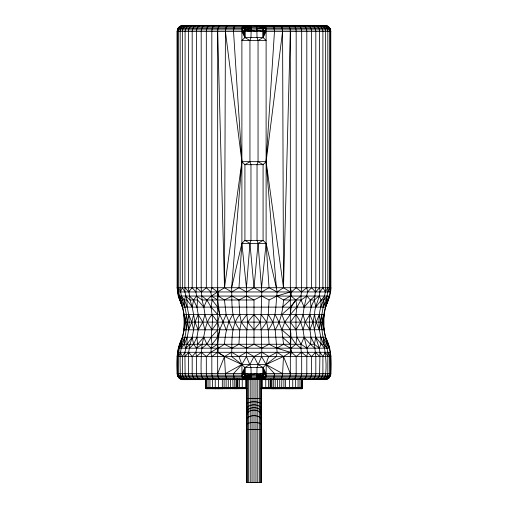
<?xml version="1.0" encoding="UTF-8"?>
<svg xmlns="http://www.w3.org/2000/svg" width="508" height="508" viewBox="0 0 508 508"><rect width="100%" height="100%" fill="white"/><g stroke="black" fill="none" stroke-linecap="round" stroke-linejoin="round"><path stroke-width="0.76" d="M183.553 25.4C180.181 25.241 177.07 28.035 177.108 31.458L177.108 287.738L178.27 296.037L218.218 296.062L224.466 299.987L231.966 296.062L238.919 299.987L239.763 314.503C230.219 326.466 232.264 342.259 231.623 356.514L241.891 364.515L244.919 367.544L244.996 376.352L245.84 379.654M265.157 25.4L265.83 27.172L266.109 31.458L263.081 37.509L244.919 37.509L241.891 40.538L266.109 40.538L263.081 37.509L263.004 28.702L262.344 25.521L244.843 25.4L245.408 26.067L251.136 26.556L327.863 26.213L330.079 28.429L330.689 29.889L330.892 287.738C331.159 297.269 324.809 305.213 323.939 314.554C322.72 322.866 323.85 331.26 326.047 339.312M314.446 379.654C317.538 379.597 319.653 376.504 319.615 373.596L319.951 352.292L319.202 348.183L321.043 344.265L320.802 337.185L319.329 329.743L323.12 307.124L326.987 296.037L327.825 291.929L327.831 31.458C327.857 28.308 325.215 25.394 322.015 25.4M180.302 26.213L178.086 28.429L177.279 31.458L177.4 291.929L217.665 291.96L224.504 287.738L225.419 31.458L226.079 27.172L227.673 25.4M256.724 25.4L257.035 37.509L258.051 40.538L258.051 161.652L257.035 164.681L257.035 240.373L258.051 243.402L261.81 291.954L261.156 314.503L260.363 322.123L261.156 329.819L261.81 352.292L261.556 356.514L257.035 367.544L256.724 379.654M181.756 379.451C179.076 378.86 177.127 376.32 177.108 373.596C176.498 361.213 176.371 348.444 182.461 337.242L325.526 337.185C331.629 348.405 331.514 361.188 330.892 373.596L330.689 375.164L329.12 377.882L265.83 377.882L245.281 378.498L244.843 379.654L251.276 379.654L250.965 367.544L246.444 356.514L246.418 344.265L246.844 329.819L247.637 322.123L246.844 314.503L246.444 287.738L249.949 243.402L250.965 240.373L250.965 164.681L249.949 161.652L249.949 40.538L250.965 37.509L251.276 25.4M256.851 379.489L262.382 379.482L263.036 375.926L263.081 367.544L266.109 364.515L276.377 356.514L277.114 352.292L275.177 329.819L272.872 322.123L268.237 314.503L269.081 299.987L276.854 296.062L290.335 291.954L330.613 291.929L330.721 31.458L329.914 28.429L327.698 26.213M205.34 379.654C202.451 379.419 201.187 376.136 201.187 373.596C200.819 363.785 201.276 354.012 202.057 344.265C204.876 334.169 204.832 322.955 212.014 314.554L211.074 307.124L212.128 299.987L210.833 291.929L211.83 287.738L211.83 31.458C211.906 29.191 212.49 25.876 215.151 25.4M224.111 379.12L224.111 387.826L228.263 387.826L228.67 388.709M220.529 25.4C218.034 26.054 217.799 29.312 217.665 31.458L224.504 287.738L231.712 291.954L238.963 287.738L241.891 243.402L241.891 31.458L242.17 27.172L242.843 25.4M287.471 379.654C289.966 379 290.201 375.742 290.335 373.596L283.496 356.514L277.114 352.292L269.037 356.514C264.382 363.55 267.348 371.85 265.405 379.451L265.157 379.654M182.963 379.451C180.397 378.727 178.575 376.25 178.562 373.596L178.67 352.298L180.023 344.265L182.562 337.242L184.137 329.819L186.392 314.554L184.88 307.124L181.286 296.037L180.169 287.738L180.169 31.458C180.143 28.308 182.785 25.394 185.985 25.4M321.608 314.554L322.409 322.123L327.076 344.265L326.981 348.183L327.819 352.292L329.438 356.514L329.438 373.596C329.463 376.796 326.72 379.666 323.501 379.654M177.483 375.164L177.4 352.298L217.665 352.298L224.504 356.514L241.891 364.515L266.109 364.515L283.496 356.514L290.335 352.292L276.854 348.183L269.081 344.265L268.243 329.819C276.993 319.1 275.507 304.832 277.114 291.954L283.496 287.738L290.335 31.458C290.201 29.312 289.966 26.054 287.471 25.4M320.802 337.185L323.596 344.265L326.981 348.183C321.958 337.572 320.294 325.857 323.85 314.554L323.317 322.123L323.856 329.743C321.939 318.23 326.415 307.27 326.987 296.037C318.656 304.851 318.427 318.306 319.329 329.743C316.192 322.656 312.858 314.865 315.754 307.124C317.367 300.774 320.935 294.475 319.615 287.738L319.615 31.458C319.653 28.55 317.538 25.457 314.446 25.4M185.985 379.654C182.785 379.66 180.143 376.745 180.169 373.596C180.448 363.817 179 353.689 182.391 344.265C186.919 334.88 186.919 324.441 184.156 314.554L184.137 329.819C186.398 315.354 180.835 301.536 177.533 287.738L177.533 31.458C177.552 28.785 179.419 26.314 181.997 25.603M177.4 291.929L177.533 287.738M190.532 379.654C187.389 379.628 185.064 376.599 185.102 373.596L184.887 352.298L186.957 344.265L187.185 337.242L188.659 329.819L189.166 322.123L188.678 314.554L187.217 307.124L186.957 299.987L184.887 291.929L185.102 31.458C185.064 28.454 187.389 25.425 190.532 25.4M297.923 379.654C300.717 379.317 301.644 375.996 301.682 373.596L301.682 356.514L300.952 348.183L301.092 344.265L304.152 337.185L303.047 329.743L300.653 322.123L295.986 314.554L296.926 307.124L295.872 299.987L291.033 296.037L290.335 291.954L283.496 287.738L266.109 161.652L274.472 31.458L274.002 27.172L272.859 25.4M320.783 307.124L321.043 299.987L319.208 296.037C310.299 301.365 309.69 312.807 309.372 322.123C309.099 329.603 312.109 336.823 310.401 344.265L306.934 348.183L307.543 352.292L306.813 356.514L306.813 373.596C306.813 376.136 305.549 379.419 302.66 379.654M181.94 339.35L184.042 329.819L323.945 329.743L323.939 314.554L184.061 314.554L181.788 304.267M184.36 322.123L184.042 329.819L184.639 322.123L184.061 314.554L184.36 322.123L323.64 322.123M239.763 314.503L241.332 322.123L239.757 329.819L238.919 344.265L231.966 348.183L224.466 344.265L218.218 348.183L178.276 348.19L180.023 344.265M236.163 388.741L237.026 388.068L237.039 379.12M283.496 356.514L282.505 375.164L281.457 378.841L280.327 379.654M245.218 388.741L245.675 387.826L245.675 379.12M320.002 25.4C323.177 25.406 325.679 28.372 325.641 31.458L325.641 287.738C325.634 294.322 322.764 300.488 323.12 307.124L329.311 296.037L330.892 287.738L177.108 287.738M239.757 329.819C230.238 317.805 232.251 302.019 231.623 287.738L241.891 161.652L233.528 31.458L233.998 27.172L235.141 25.4M177.279 356.514L177.578 353.003M232.829 314.503C227.089 323.545 225.304 333.807 224.466 344.265M178.695 296.691L182.594 307.124L178.27 296.037L182.493 307.124L325.507 307.124L329.743 296.037L290.335 296.062L283.534 299.987C282.708 310.471 280.886 320.732 275.177 329.819M273.31 379.12L273.336 388.068L273.787 388.709L275.425 388.741L285.382 388.614L285.674 379.12M200.99 379.654C198.012 379.501 196.437 376.269 196.456 373.596L196.456 356.514L195.859 352.298L197.599 344.265L196.933 337.242L198.196 329.819L198.628 322.123L198.209 314.554L196.958 307.124L197.599 299.987L195.859 291.929L196.456 287.738L196.456 31.458C196.437 28.791 198.012 25.552 200.99 25.4M186.373 329.819L187.096 322.123L188.678 314.554L191.795 322.123L193.58 329.819L192.214 337.242L190.024 344.265L188.639 352.298L188.385 373.596C188.347 376.504 190.462 379.597 193.554 379.654M227.673 379.654L226.543 378.841L225.495 375.164L224.504 356.514L217.805 352.292L218.218 348.183L217.665 344.265L219.691 329.819L226.117 314.503L224.466 299.987M261.556 287.738L266.109 243.402L266.109 31.458M290.335 287.738L291.459 291.929L290.335 299.987L282.512 307.086M290.335 356.514L291.452 352.292L290.335 348.183L283.534 344.265L281.889 329.819L284.753 322.123L290.335 314.484L291.141 307.124L295.872 299.987L300.958 296.037L301.498 291.929L301.682 31.458C301.644 29.058 300.717 25.737 297.923 25.4M292.849 379.654C295.51 379.178 296.094 375.863 296.17 373.596L296.17 356.514L291.452 352.292C289.585 344.773 291.89 337.293 290.335 329.743L284.753 322.123L281.883 314.503L290.335 307.048L295.872 299.987M324.561 296.037L315.754 307.124L314.42 299.987L315.817 287.738L315.817 31.458C315.849 28.664 313.988 25.495 310.947 25.4M228.702 388.068L230.613 387.826L230.956 388.068L230.696 388.741M280.327 25.4L281.921 27.172L282.581 31.458L266.109 161.652L276.377 287.738L277.114 291.954L269.037 287.738L261.81 291.954L254 287.738L249.949 243.402L244.919 240.373L244.919 164.681L241.891 161.652L225.419 31.458M301.333 379.12L301.333 387.826L300.888 388.614L285.083 388.741M237.344 379.12L237.344 387.826L236.436 388.741M302.444 379.12L302.412 388.068L301.771 388.709L300.679 388.709M330.517 375.164L330.606 352.292L217.665 352.298L211.83 356.514L211.83 373.596C211.906 375.863 212.49 379.178 215.151 379.654M224.504 287.738L241.891 161.652L266.109 161.652L263.081 164.681L263.081 240.373L266.109 243.402L276.377 287.738M226.111 329.819L223.247 322.123L219.691 314.503L217.665 299.987L218.218 296.062L217.665 287.738M291.027 348.183L295.872 344.265L296.939 337.185L295.993 329.743L300.653 322.123L303.041 314.554L304.14 307.124L307.55 291.929L306.813 287.738L306.813 31.458C306.813 28.918 305.549 25.635 302.66 25.4M329.438 356.514L330.168 352.292L329.305 348.183L327.978 344.265L327.076 344.265L323.139 337.185C324.364 349.307 327.146 361.226 325.641 373.596C325.679 376.682 323.177 379.647 320.002 379.654M193.58 329.819L194.958 322.123L198.209 314.554L202.768 322.123L204.946 329.819M314.401 314.554L313.042 322.123L309.797 329.743L305.232 322.123L303.041 314.554M261.309 414.369C263.068 405.428 244.932 405.428 246.691 414.369M261.309 416.833C263.068 407.892 244.932 407.892 246.691 416.833M310.947 379.654C313.988 379.559 315.849 376.39 315.817 373.596L315.817 356.514L314.42 344.265L315.773 337.185L313.042 322.123L309.791 314.554L305.232 322.123L303.047 329.743M230.581 388.283L230.378 388.741M212.128 344.265L217.665 337.242L219.691 329.819L217.665 322.123L212.014 314.554C213.614 324.51 209.804 334.455 212.128 344.265C211.258 348.304 210.179 352.514 211.83 356.514M268.237 314.503L266.668 322.123L268.243 329.819M177.781 351.612L178.505 348.19M232.804 379.12L233.039 388.068L232.575 388.741M231.623 287.738L241.891 243.402L244.919 240.373L263.081 240.373L258.051 243.402L254 287.738L246.475 291.954L238.963 287.738M182.391 344.265L179.527 348.19L182.562 337.242L178.702 347.535M314.408 329.743L316.205 322.123L319.322 314.554L320.904 322.123L321.615 329.743M329.12 27.172L265.83 27.172L262.719 26.562L263.157 25.4L262.522 25.87L245.618 25.571L244.964 29.127L244.919 37.509L249.949 40.538M193.554 25.4C190.462 25.457 188.347 28.55 188.385 31.458L188.385 287.738L190.024 299.987L192.246 307.124L193.599 314.554L191.795 322.123L188.659 329.819L187.096 322.123L186.392 314.554M325.507 307.124L326.212 304.267M330.371 289.135L330.721 287.738M261.309 409.727L261.569 408.75C259.315 403.485 248.685 403.485 246.431 408.75L246.691 409.727M261.309 420.573L261.569 419.589C259.315 414.331 248.685 414.331 246.431 419.589L246.691 420.573M181.997 379.451C179.419 378.739 177.552 376.269 177.533 373.596L177.533 356.514L178.67 352.298M258.051 40.538L263.081 37.509L265.982 28.429L330.079 28.429M242.843 379.654L242.018 376.625L244.919 367.544L249.949 364.515L254 356.514L261.81 352.292L269.037 356.514M205.34 25.4C202.451 25.635 201.187 28.918 201.187 31.458L201.187 287.738L202.057 299.987L203.86 307.124L204.959 314.554L202.768 322.123L198.196 329.819L194.958 322.123L193.599 314.554M234.69 379.12L234.817 388.068L234.182 388.741M301.333 387.826L299.174 388.068C295.961 388.201 291.941 387.083 289.249 388.741M329.311 296.037L325.412 307.124L328.314 299.987M293.599 388.068L292.881 388.741M178.74 347.535L182.461 337.242M235.407 388.741L236.176 388.068L236.131 379.12M296.71 388.068L295.935 388.741M232.747 388.283L232.353 388.741M327.825 291.929L329.438 287.738L329.438 31.458C329.425 28.804 327.603 26.327 325.037 25.603M299.174 388.068L298.355 388.741M187.185 337.242L184.404 344.265L181.292 348.19M220.529 379.654C218.034 379 217.799 375.742 217.665 373.596L224.504 356.514L231.712 352.292L238.963 356.514L241.891 364.515L242.018 376.625L245.116 377.533L251.123 378.206M300.965 388.068L300.114 388.741M329.743 296.037L327.978 299.987L327.076 299.987M178.562 356.514L180.454 352.298L182.359 356.514L182.359 373.596C182.321 376.682 184.823 379.647 187.998 379.654M187.998 25.4C184.823 25.406 182.321 28.372 182.359 31.458L182.359 287.738L180.454 291.929L178.562 287.738L178.562 31.458C178.537 28.258 181.28 25.387 184.499 25.4M196.933 337.242L193.58 344.265L189.382 348.19M302.05 388.068L302.165 379.12M241.891 373.596L244.919 367.544L263.081 367.544L266.109 373.596M261.309 404.324L261.309 403.314C256.883 401.257 251.117 401.257 246.691 403.314L246.691 404.324M261.309 424.923L261.309 423.907C256.883 421.856 251.117 421.856 246.691 423.907L246.691 424.923M234.601 388.283L234.042 388.741M180.924 344.265L184.842 337.242L184.404 344.265L185.674 348.19L190.024 344.265M289.331 388.283L288.925 388.709M235.141 379.654L233.998 377.882L233.528 373.596L241.891 364.515L246.444 356.514M311.042 307.124L310.401 299.987L306.94 296.037L301.092 299.987L296.926 307.124L290.335 314.484M317.468 379.654C320.611 379.628 322.936 376.599 322.897 373.596L322.897 356.514L325.368 352.292L327.831 356.514L327.831 373.596C327.857 376.745 325.215 379.66 322.015 379.654M327.831 287.738L325.368 291.929L322.897 287.738L322.897 31.458C322.936 28.454 320.611 25.425 317.468 25.4M182.359 356.514L184.887 352.298M265.113 31.458L266.078 29.889L330.689 29.889M242.888 373.596L241.922 375.164L177.311 375.164M177.921 28.429L242.018 28.429C249.879 27.426 258.261 26.473 265.982 28.429L264.116 31.458L263.081 37.509L263.087 30.035L244.907 30.27L243.884 31.458L244.919 37.509L241.891 31.458M177.921 376.625L242.018 376.625L243.884 373.596L244.919 367.544L244.913 375.018L251.06 375.926L263.036 375.926L265.982 376.625L330.079 376.625M236.023 388.283L235.344 388.741M319.957 291.929L322.897 287.738M261.156 329.819L266.668 322.123L261.156 314.503M246.844 314.503L241.332 322.123L246.844 329.819M236.919 388.283L236.385 388.709M186.957 344.265L192.214 337.242L193.58 344.265L196.526 348.19L202.057 344.265M301.962 388.283L301.18 388.741M329.914 376.625L327.698 378.841M185.102 356.514L188.639 352.298L192.183 356.514L192.183 373.596C192.151 376.39 194.012 379.559 197.053 379.654M197.053 25.4C194.012 25.495 192.151 28.664 192.183 31.458L192.183 287.738L188.639 291.929L185.102 287.738M263.093 374.79L263.081 367.544L265.982 376.625L262.928 377.165L251.085 377.165L244.996 376.352L243.884 373.596L244.913 375.018L263.093 374.79L264.116 373.596L263.081 367.544L258.051 364.515L254 356.514L246.475 352.292L238.963 356.514M192.183 356.514L195.859 352.298M314.884 296.037L310.401 299.987L304.14 307.124L301.092 299.987L300.958 296.037M197.599 344.265L203.841 337.242L206.908 344.265L211.328 348.19L217.665 344.265M217.665 329.819L211.055 337.242L206.908 344.265L201.987 348.19M307.55 291.929L311.544 287.738L311.544 31.458C311.563 28.791 309.988 25.552 307.01 25.4M307.01 379.654C309.988 379.501 311.563 376.269 311.544 373.596L311.544 356.514L315.576 352.292L319.615 356.514M319.615 287.738L315.582 291.929L311.544 287.738M210.077 379.654C207.283 379.317 206.356 375.996 206.318 373.596L206.318 356.514L210.839 352.298L217.665 348.19L217.805 352.292M211.83 287.738L217.665 291.96L211.322 296.037L206.908 299.987L203.86 307.124L197.599 299.987L190.024 299.987L185.668 296.037L184.404 299.987L184.88 307.124L180.924 299.987M291.459 291.929L296.17 287.738L296.17 31.458C296.094 29.191 295.51 25.876 292.849 25.4M196.456 356.514L201.384 352.298L206.318 356.514M210.077 25.4C207.283 25.737 206.356 29.058 206.318 31.458L206.318 287.738L201.384 291.929L196.456 287.738M262.719 26.562L264.16 25.4L265.405 25.603M183.553 379.654L181.597 379.451L243.84 379.654L245.281 378.498L251.168 378.993L327.863 378.841L329.12 377.882M296.17 356.514L301.498 352.292L306.813 356.514M306.813 287.738L301.498 291.929L296.17 287.738M222.326 379.12L222.326 387.826L222.917 388.741L206.007 388.614L205.556 387.826L205.556 379.12M244.843 379.654L245.478 379.184L251.168 378.993M237.026 388.068L237.344 387.826M249.949 161.652L244.919 164.681L263.081 164.681L258.051 161.652M276.854 348.183L283.534 344.265M281.661 388.741L281.876 379.12M251.187 25.864L245.408 26.067L243.84 25.4L242.367 26.213L180.137 26.213M225.419 373.596L241.891 364.515M256.953 378.206L262.592 378.987L264.16 379.654L265.633 378.841L256.991 377.165M269.081 344.265L261.722 348.183L254 344.265L246.558 348.183L238.919 344.265M292.214 388.709L292.754 387.826L292.754 379.12M238.919 299.987L246.558 296.062L254 299.987L261.722 296.062L269.081 299.987M235.039 25.603L235.445 25.4M272.859 379.654L274.002 377.882L274.472 373.596L266.109 364.515L261.556 356.514M295.065 388.709L295.643 387.826L295.643 379.12M297.44 388.709L298.056 387.826L298.056 379.12M299.32 388.709L299.961 387.826L299.961 379.12M301.498 388.709L302.165 387.826L302.412 388.068L262.344 388.068L262.325 379.12M326.003 379.451C328.581 378.739 330.448 376.269 330.467 373.596L330.168 352.292L330.892 356.514L177.108 356.514M327.863 378.841L324.447 379.654M228.943 25.603L229.489 25.4M205.835 379.12L205.835 387.826L208.68 388.709M223.05 25.603L223.717 25.4M283.477 388.741L283.889 387.826L283.889 379.12M236.176 388.068L237.039 387.826M217.399 25.603L218.186 25.4M212.357 379.12L212.465 388.283L215.786 388.709M207.035 388.068L212.357 387.826M212.026 25.603L212.935 25.4M206.985 25.603L208.001 25.4M257.01 28.702L265.83 27.172M257.035 373.596L251.047 374.79L244.919 373.596M263.081 373.596L257.029 374.79L263.036 375.926L264.116 373.596L265.982 376.625M241.579 388.741L242.227 387.826L242.227 379.12M202.311 25.603L203.429 25.4M304.571 379.654L305.689 379.451M234.817 388.068L236.131 387.826M198.037 25.603L199.25 25.4M308.75 379.654L309.963 379.451M242.595 25.603L243.84 25.4M264.16 379.654L326.403 379.451L183.159 379.654M194.202 25.603L195.497 25.4M312.503 379.654L313.798 379.451M190.83 25.603L192.202 25.4M238.792 388.741L239.579 387.826L239.579 379.12M315.798 379.654L317.17 379.451M256.889 25.864L263.157 25.4M187.954 25.603L189.382 25.4M318.618 379.654L320.046 379.451M233.039 388.068L234.69 387.826M185.591 25.603L187.071 25.4M320.929 379.654L322.409 379.451M183.763 25.603L185.28 25.4M237.039 388.741L237.915 387.826L237.915 379.12M322.72 379.654L324.237 379.451M182.48 25.603L184.029 25.4M222.345 388.068L224.111 387.826M323.971 379.654L325.52 379.451M230.956 388.068L232.804 387.826M256.934 26.556L262.522 25.87M180.137 378.841L242.367 378.841L245.281 378.498L242.17 377.882L178.88 377.882M242.17 377.882L251.085 377.165M178.88 27.172L242.17 27.172L251.136 26.556M250.965 31.458L244.907 30.27L244.919 37.509L242.018 28.429L244.964 29.127L265.982 28.429M242.018 376.625L251.06 375.926M285.655 388.068L289.897 388.068M245.408 26.067L242.367 26.213L251.098 27.521M245.656 379.533L263.157 379.654L262.592 378.987M324.841 25.4L181.597 25.603L326.403 25.603L324.447 25.4M177.311 29.889L241.922 29.889L242.888 31.458M177.108 31.458L330.892 31.458M217.805 291.954L290.335 291.954M290.335 296.062L218.218 296.062L217.665 291.96M179.686 299.987L180.023 299.987L179.521 296.037L182.391 299.987L186.957 299.987L192.246 307.124L193.58 299.987L196.52 296.037L202.057 299.987L254 299.987L254 344.265M301.092 299.987L283.534 299.987L276.854 296.062M310.401 299.987L314.42 299.987M321.043 299.987L323.596 299.987M179.686 344.265L301.092 344.265L306.934 348.183L304.152 337.185L310.401 344.265L314.877 348.183M310.401 344.265L314.42 344.265L319.202 348.183L315.773 337.185L324.549 348.183M321.043 344.265L323.596 344.265M218.218 348.183L329.736 348.183L325.425 337.185L328.314 344.265M177.108 373.596L330.892 373.596M330.689 375.164L266.078 375.164L265.113 373.596M205.556 387.826L245.675 387.826M262.325 387.826L302.444 387.826M245.656 388.068L205.588 388.068L205.835 387.826L206.502 388.709M205.676 388.283L246.964 388.283M261.036 388.283L302.324 388.283M205.823 388.474L246.901 388.474M261.099 388.474L302.177 388.474M206.007 388.614L246.825 388.614M261.175 388.614L301.993 388.614M206.229 388.709L246.729 388.709M261.271 388.709L301.771 388.709M246.431 398.526L261.569 398.526M246.431 429.597L261.569 429.597M256.845 25.514L262.344 25.521M245.84 25.4L251.231 25.514M245.478 379.184L251.219 379.489M270.656 379.12L270.656 387.826C271.221 389.033 271.951 389.045 270.961 387.826L270.961 379.12M256.902 378.993L262.382 379.482M206.82 388.741L205.95 388.068M323.501 25.4L325.52 25.603M182.48 379.451L184.499 379.654M322.72 25.4L324.237 25.603M251.066 28.702L242.17 27.172M270.961 388.741L270.085 387.826L270.085 379.12M183.763 379.451L185.28 379.654M320.929 25.4L322.409 25.603M185.591 379.451L187.071 379.654M209.645 388.741L208.826 388.068M318.618 25.4L320.046 25.603M187.954 379.451L189.382 379.654M271.824 388.741L272.593 388.741L271.869 387.826L271.869 379.12M212.065 388.741L211.29 388.068M315.798 25.4L317.17 25.603M190.83 379.451L192.202 379.654M272.656 388.741L273.958 388.741M269.208 388.741L268.421 387.826L268.421 379.12M206.667 379.12L206.667 387.826L207.112 388.614L207.886 388.741M312.503 25.4L313.798 25.603M194.202 379.451L195.497 379.654M215.119 388.741L214.471 388.283M308.75 25.4L309.963 25.603M198.037 379.451L199.25 379.654M218.751 388.741L218.167 388.283M304.571 25.4L305.689 25.603M202.311 379.451L203.429 379.654M266.421 388.741L265.773 387.826L265.773 379.12M299.999 25.4L301.015 25.603M257.016 375.926L265.83 377.882M295.065 25.4L295.974 25.603M257.029 30.035L263.081 31.458M257.035 31.458L244.964 29.127L243.884 31.458L242.018 28.429M289.814 25.4L290.601 25.603M275.647 388.741L275.196 387.826L275.196 379.12M262.782 388.741L262.344 388.068M224.644 388.741L224.161 388.283M284.283 25.4L284.95 25.603M278.511 25.4L279.057 25.603M326.244 25.603L327.863 26.213M326.003 25.603C328.581 26.314 330.448 28.785 330.467 31.458L330.175 291.929L329.438 287.738M210.56 388.709L209.944 387.826L209.944 379.12M272.555 25.4L272.961 25.603M277.622 388.741L277.387 379.12M264.16 25.4L265.633 26.213M242.367 378.841L243.84 379.654M266.109 364.515L282.581 373.596M226.339 388.741L226.155 388.283M219.075 388.709L218.58 387.826L218.58 379.12M211.322 296.037L217.665 299.987M226.6 388.741L226.422 388.068M300.952 348.183L295.872 344.265L291.154 337.185M180.302 378.841L178.086 376.625M201.981 296.037L206.908 299.987L211.074 307.124L217.665 314.503M208.471 388.614L208.039 387.826L208.039 379.12M290.335 337.185L281.889 329.819L278.917 322.123L275.171 314.503M282.518 337.242L290.335 344.265M206.318 287.738L210.833 291.929M224.536 388.709L224.25 388.068M189.376 296.037L193.58 299.987L196.958 307.124M215.608 388.614L215.246 387.826L215.246 379.12M307.543 352.292L311.544 356.514M192.183 287.738L195.859 291.929M181.286 296.037L184.404 299.987L187.217 307.124M212.128 299.987L217.665 307.086L219.691 314.503L217.665 322.123L212.001 329.819L207.347 322.123L204.959 314.554M263.087 30.035L264.116 31.458L263.004 28.702M319.951 352.292L322.897 356.514M182.359 287.738L184.887 291.929M296.939 337.185L301.092 344.265M327.076 344.265L329.305 348.183M232.823 329.819L229.083 322.123L226.117 314.503M311.055 337.185L314.42 344.265M327.978 344.265L329.736 348.183M178.765 296.774L182.493 307.124M330.365 355.105L330.721 356.514M177.775 292.614L178.499 296.037M246.444 287.738L241.891 243.402L266.109 243.402L269.037 287.738M177.279 287.738L177.571 291.23M177.4 352.298L177.533 356.514M178.562 287.738L178.664 291.929M282.581 31.458L283.496 287.738M327.819 352.292L327.831 356.514M290.335 31.458L290.335 373.596M289.42 379.12L289.42 387.826M279.737 379.12L279.737 388.741M261.569 378.974L261.569 482.6L246.431 482.6L246.431 378.974M261.309 378.974L261.309 482.6M260.553 378.974L260.553 482.6M259.353 378.974L259.353 482.6M257.785 378.974L257.785 482.6M255.962 378.974L255.962 482.6M254 378.974L254 482.6M252.038 378.974L252.038 482.6M250.215 378.974L250.215 482.6M248.647 378.974L248.647 482.6M247.447 378.974L247.447 482.6M246.691 378.974L246.691 482.6M230.613 379.12L230.613 387.826M228.263 379.12L228.263 387.826M228.263 388.283L228.263 388.741M226.124 379.12L226.124 387.826M217.665 31.458L217.665 373.596M295.986 314.554L295.993 329.743L290.335 322.123L295.986 314.554M260.363 322.123L254 329.819L247.637 322.123L254 314.503L260.363 322.123"/></g></svg>
